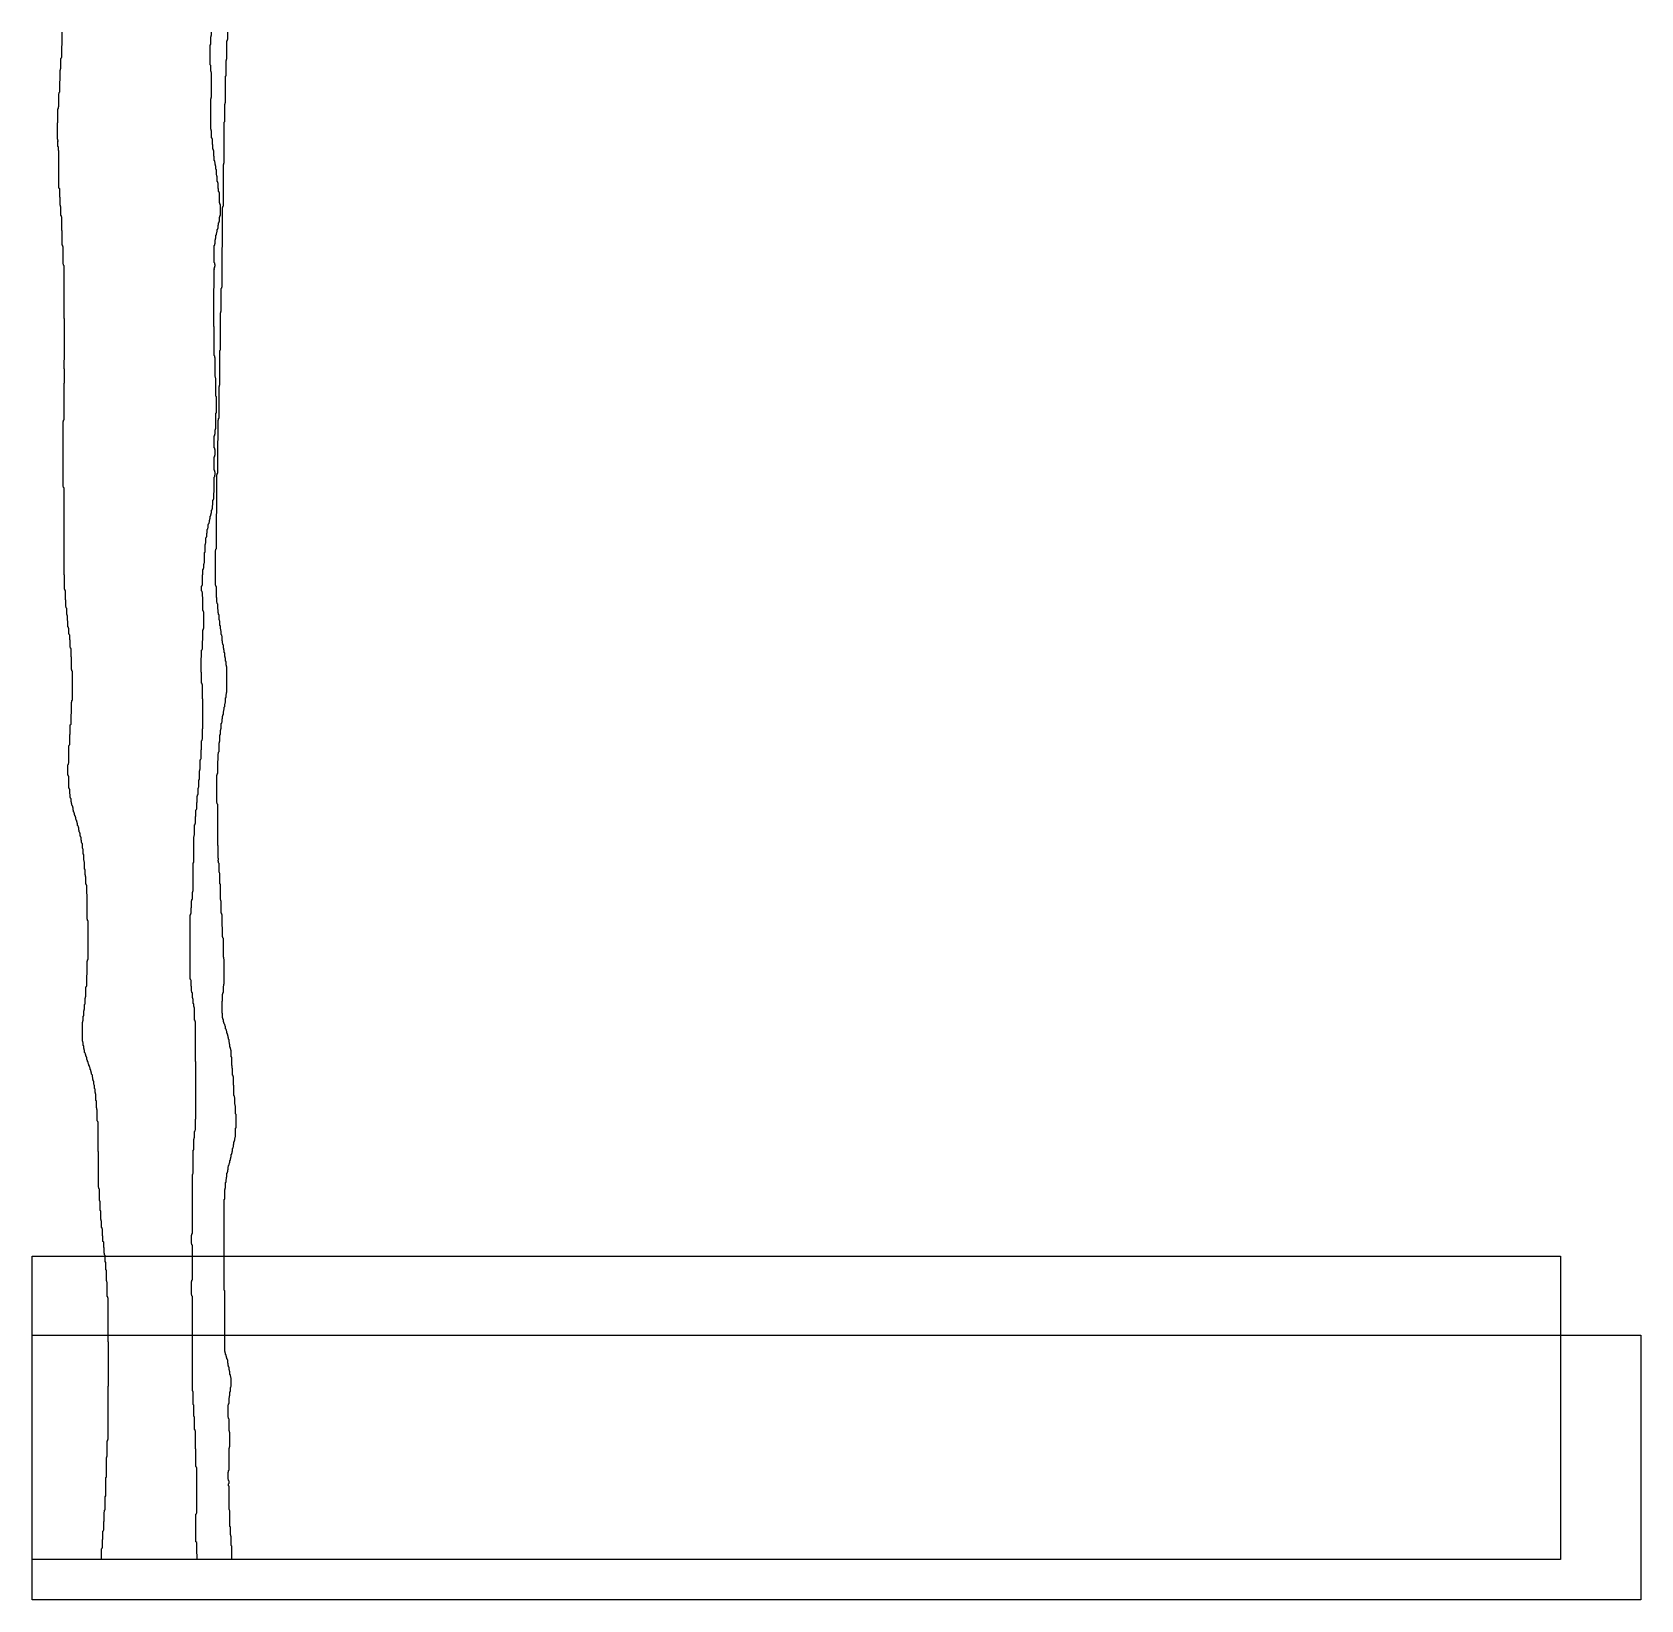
# Model space of a CAD drawing. Header units: metres. Extents: x -303 to 3381, y -92 to 3499.
import ezdxf

# ---------------------------------------------------------------- set-up
doc = ezdxf.new("R2010")
doc.units = ezdxf.units.M
for name, color, linetype in [('Curve_Exist', 63, 'Continuous'), ('CuttingCurve_A', 10, 'Continuous'), ('CuttingCurve_B', 30, 'Continuous'), ('Image', 191, 'Continuous'), ('Solution', 191, 'Continuous')]:
    doc.layers.add(name, color=color, linetype=linetype)
picture_1 = doc.add_image_def('image1.jpg', size_in_pixel=(3684.210526, 606))
picture_2 = doc.add_image_def('image2.png', size_in_pixel=(3500, 695))

msp = doc.modelspace()

# ---------------------------------------------------------------- linework, layer by layer
at = {"layer": 'Curve_Exist'}
for points in [[(-144, 0), (-144, 25), (-143, 26), (-143, 27), (-142, 28), (-142, 46), (-141, 47), (-141, 65), (-140, 66), (-140, 67), (-139, 68), (-139, 87), (-138, 88), (-138, 109), (-137, 110), (-137, 113), (-136, 114), (-136, 144), (-134, 146), (-134, 188), (-133, 189), (-133, 234), (-132, 235), (-132, 236), (-131, 237), (-131, 272), (-130, 273), (-130, 275), (-129, 276), (-129, 397), (-128, 398), (-128, 498), (-129, 499), (-129, 599), (-130, 600), (-130, 602), (-131, 603), (-131, 635), (-132, 636), (-132, 638), (-133, 639), (-133, 663), (-134, 664), (-134, 681), (-136, 683), (-136, 697), (-137, 698), (-137, 701), (-138, 702), (-138, 714), (-139, 715), (-139, 727), (-141, 729), (-141, 741), (-142, 742), (-142, 757), (-143, 758), (-143, 760), (-144, 761), (-144, 775), (-145, 776), (-145, 778), (-146, 779), (-146, 799), (-147, 800), (-147, 820), (-148, 821), (-148, 822), (-149, 823), (-149, 849), (-150, 850), (-150, 852), (-151, 853), (-151, 934), (-152, 935), (-152, 1002), (-153, 1003), (-153, 1004), (-154, 1005), (-154, 1030), (-155, 1031), (-155, 1034), (-156, 1035), (-156, 1051), (-157, 1052), (-157, 1066), (-158, 1067), (-158, 1069), (-159, 1070), (-159, 1078), (-160, 1079), (-160, 1086), (-161, 1087), (-161, 1088), (-162, 1089), (-162, 1096), (-163, 1097), (-163, 1099), (-164, 1100), (-164, 1104), (-165, 1105), (-165, 1110), (-167, 1112), (-167, 1115), (-168, 1116), (-168, 1118), (-169, 1119), (-169, 1122), (-170, 1123), (-170, 1126), (-171, 1127), (-171, 1128), (-172, 1129), (-172, 1131), (-173, 1132), (-173, 1134), (-174, 1135), (-174, 1136), (-175, 1137), (-175, 1140), (-176, 1141), (-176, 1143), (-177, 1144), (-177, 1145), (-178, 1146), (-178, 1151), (-179, 1152), (-179, 1153), (-180, 1154), (-180, 1156), (-181, 1157), (-181, 1159), (-182, 1160), (-182, 1161), (-183, 1162), (-183, 1167), (-184, 1168), (-184, 1170), (-185, 1171), (-185, 1177), (-186, 1178), (-186, 1184), (-187, 1185), (-187, 1187), (-188, 1188), (-188, 1231), (-187, 1232), (-187, 1234), (-186, 1235), (-186, 1245), (-185, 1246), (-185, 1257), (-184, 1258), (-184, 1260), (-183, 1261), (-183, 1272), (-182, 1273), (-182, 1286), (-181, 1287), (-181, 1289), (-180, 1290), (-180, 1311), (-179, 1312), (-179, 1313), (-178, 1314), (-178, 1339), (-177, 1340), (-177, 1371), (-176, 1372), (-176, 1374), (-175, 1375), (-175, 1463), (-176, 1464), (-176, 1466), (-177, 1467), (-177, 1524), (-178, 1525), (-178, 1545), (-179, 1546), (-179, 1547), (-180, 1548), (-180, 1564), (-181, 1565), (-181, 1568), (-182, 1569), (-182, 1581), (-183, 1582), (-183, 1598), (-184, 1599), (-184, 1601), (-185, 1602), (-185, 1615), (-186, 1616), (-186, 1627), (-187, 1628), (-187, 1629), (-188, 1630), (-188, 1640), (-189, 1641), (-189, 1642), (-190, 1643), (-190, 1647), (-191, 1648), (-191, 1655), (-192, 1656), (-192, 1657), (-193, 1658), (-193, 1663), (-194, 1664), (-194, 1666), (-195, 1667), (-195, 1670), (-196, 1671), (-196, 1676), (-197, 1677), (-197, 1679), (-198, 1680), (-198, 1681), (-199, 1682), (-199, 1686), (-200, 1687), (-200, 1689), (-201, 1690), (-201, 1693), (-202, 1694), (-202, 1695), (-203, 1696), (-203, 1700), (-204, 1701), (-204, 1703), (-205, 1704), (-205, 1705), (-206, 1706), (-206, 1709), (-207, 1710), (-207, 1712), (-208, 1713), (-208, 1716), (-209, 1717), (-209, 1722), (-210, 1723), (-210, 1725), (-211, 1726), (-211, 1727), (-212, 1728), (-212, 1731), (-213, 1732), (-213, 1735), (-214, 1736), (-214, 1743), (-215, 1744), (-215, 1745), (-216, 1746), (-216, 1753), (-217, 1754), (-217, 1765), (-218, 1766), (-218, 1767), (-219, 1768), (-219, 1794), (-220, 1795), (-220, 1796), (-221, 1797), (-221, 1821), (-220, 1822), (-220, 1824), (-219, 1825), (-219, 1864), (-218, 1865), (-218, 1866), (-217, 1867), (-217, 1890), (-216, 1891), (-216, 1912), (-214, 1914), (-214, 1937), (-213, 1938), (-213, 1964), (-212, 1965), (-212, 1968), (-211, 1969), (-211, 2035), (-212, 2036), (-212, 2038), (-213, 2039), (-213, 2067), (-214, 2068), (-214, 2087), (-215, 2088), (-215, 2089), (-216, 2090), (-216, 2106), (-217, 2107), (-217, 2118), (-218, 2119), (-218, 2120), (-219, 2121), (-219, 2133), (-220, 2134), (-220, 2136), (-221, 2137), (-221, 2150), (-222, 2151), (-222, 2162), (-223, 2163), (-223, 2164), (-224, 2165), (-224, 2179), (-225, 2180), (-225, 2182), (-226, 2183), (-226, 2198), (-227, 2199), (-227, 2220), (-228, 2221), (-228, 2222), (-229, 2223), (-229, 2255), (-230, 2256), (-230, 2455), (-231, 2456), (-231, 2457), (-232, 2458), (-232, 2607), (-231, 2608), (-231, 2610), (-230, 2611), (-230, 2695), (-229, 2696), (-229, 2727), (-230, 2728), (-230, 2748), (-229, 2749), (-229, 2842), (-230, 2843), (-230, 2964), (-231, 2965), (-231, 2967), (-232, 2968), (-232, 3007), (-233, 3008), (-233, 3010), (-234, 3011), (-234, 3044), (-235, 3045), (-235, 3075), (-236, 3076), (-236, 3078), (-237, 3079), (-237, 3099), (-238, 3100), (-238, 3102), (-239, 3103), (-239, 3120), (-240, 3121), (-240, 3140), (-242, 3142), (-242, 3227), (-243, 3228), (-243, 3236), (-244, 3237), (-244, 3249), (-243, 3250), (-244, 3251), (-244, 3253), (-245, 3254), (-245, 3291), (-244, 3292), (-244, 3323), (-243, 3324), (-243, 3328), (-242, 3329), (-242, 3358), (-241, 3359), (-241, 3361), (-240, 3362), (-240, 3387), (-239, 3388), (-239, 3412), (-238, 3413), (-238, 3415), (-237, 3416), (-237, 3439), (-236, 3440), (-236, 3441), (-235, 3442), (-235, 3468), (-234, 3469), (-234, 3499)], [(154, 0), (154, 31), (153, 32), (153, 53), (152, 54), (152, 56), (151, 57), (151, 75), (150, 76), (150, 112), (149, 113), (149, 114), (148, 115), (148, 168), (147, 169), (147, 174), (148, 175), (148, 180), (147, 181), (147, 183), (146, 184), (146, 200), (147, 201), (147, 204), (148, 205), (148, 255), (149, 256), (149, 258), (150, 259), (150, 291), (149, 292), (149, 294), (148, 295), (148, 322), (147, 323), (147, 325), (146, 326), (146, 354), (147, 355), (147, 357), (148, 358), (148, 371), (149, 372), (149, 375), (150, 376), (150, 384), (151, 385), (151, 394), (152, 395), (152, 396), (153, 397), (153, 416), (152, 417), (152, 419), (151, 420), (151, 423), (150, 424), (150, 431), (149, 432), (149, 434), (148, 435), (148, 441), (147, 442), (147, 444), (146, 445), (146, 449), (145, 450), (145, 457), (144, 458), (144, 459), (143, 460), (143, 462), (142, 463), (142, 465), (141, 466), (141, 469), (140, 470), (140, 473), (139, 474), (139, 476), (138, 477), (138, 616), (137, 617), (137, 825), (138, 826), (138, 848), (139, 849), (139, 851), (140, 852), (140, 864), (141, 865), (141, 871), (142, 872), (142, 876), (143, 877), (143, 885), (144, 886), (144, 888), (145, 889), (145, 893), (146, 894), (146, 900), (147, 901), (147, 903), (148, 904), (148, 907), (149, 908), (149, 909), (150, 910), (150, 914), (151, 915), (151, 919), (152, 920), (152, 922), (153, 923), (153, 928), (154, 929), (154, 931), (155, 932), (155, 935), (156, 936), (156, 942), (157, 943), (157, 945), (158, 946), (158, 951), (159, 952), (159, 957), (160, 958), (160, 960), (161, 961), (161, 965), (162, 966), (162, 968), (163, 969), (163, 988), (164, 989), (164, 1020), (163, 1021), (163, 1039), (162, 1040), (162, 1042), (161, 1043), (161, 1058), (160, 1059), (160, 1062), (159, 1063), (159, 1086), (158, 1087), (158, 1106), (157, 1107), (157, 1109), (156, 1110), (156, 1125), (155, 1126), (155, 1131), (154, 1132), (154, 1151), (153, 1152), (153, 1166), (152, 1167), (152, 1169), (151, 1170), (151, 1173), (150, 1174), (150, 1180), (149, 1181), (149, 1184), (148, 1185), (148, 1191), (147, 1192), (147, 1195), (146, 1196), (146, 1199), (145, 1200), (145, 1202), (144, 1203), (144, 1205), (143, 1206), (143, 1210), (142, 1211), (142, 1213), (141, 1214), (141, 1215), (140, 1216), (140, 1221), (139, 1222), (139, 1223), (138, 1224), (138, 1226), (137, 1227), (137, 1229), (136, 1230), (136, 1231), (135, 1232), (135, 1237), (134, 1238), (134, 1240), (133, 1241), (133, 1251), (132, 1252), (132, 1279), (133, 1280), (133, 1295), (134, 1296), (134, 1298), (135, 1299), (135, 1314), (136, 1315), (136, 1318), (137, 1319), (137, 1375), (136, 1376), (136, 1379), (135, 1380), (135, 1423), (134, 1424), (134, 1426), (133, 1427), (133, 1449), (132, 1450), (132, 1477), (131, 1478), (131, 1480), (130, 1481), (130, 1508), (129, 1509), (129, 1511), (128, 1512), (128, 1547), (127, 1548), (127, 1572), (126, 1573), (126, 1574), (125, 1575), (125, 1595), (124, 1596), (124, 1599), (123, 1600), (123, 1602), (124, 1603), (124, 1606), (123, 1607), (123, 1635), (122, 1636), (122, 1730), (121, 1731), (121, 1733), (120, 1734), (120, 1797), (121, 1798), (121, 1800), (122, 1801), (122, 1830), (123, 1831), (123, 1846), (124, 1847), (124, 1850), (125, 1851), (125, 1871), (126, 1872), (126, 1874), (127, 1875), (127, 1889), (128, 1890), (128, 1900), (129, 1901), (129, 1903), (130, 1904), (130, 1915), (131, 1916), (131, 1918), (132, 1919), (132, 1926), (133, 1927), (133, 1932), (134, 1933), (134, 1935), (135, 1936), (135, 1943), (136, 1944), (136, 1947), (137, 1948), (137, 1953), (138, 1954), (138, 1960), (139, 1961), (139, 1963), (140, 1964), (140, 1974), (141, 1975), (141, 1982), (142, 1983), (142, 1986), (143, 1987), (143, 2045), (142, 2046), (142, 2048), (141, 2049), (141, 2057), (140, 2058), (140, 2065), (139, 2066), (139, 2068), (138, 2069), (138, 2077), (137, 2078), (137, 2083), (136, 2084), (136, 2087), (135, 2088), (135, 2095), (134, 2096), (134, 2098), (133, 2099), (133, 2104), (132, 2105), (132, 2115), (131, 2116), (131, 2118), (130, 2119), (130, 2127), (129, 2128), (129, 2131), (128, 2132), (128, 2139), (127, 2140), (127, 2150), (126, 2151), (126, 2152), (125, 2153), (125, 2164), (124, 2165), (124, 2168), (123, 2169), (123, 2176), (122, 2177), (122, 2189), (121, 2190), (121, 2192), (120, 2193), (120, 2203), (119, 2204), (119, 2229), (118, 2230), (118, 2231), (117, 2232), (117, 2312), (118, 2313), (118, 2315), (119, 2316), (119, 2396), (120, 2397), (120, 2485), (121, 2486), (121, 2488), (122, 2489), (122, 2563), (123, 2564), (123, 2610), (124, 2611), (124, 2614), (125, 2615), (125, 2687), (126, 2688), (126, 2690), (127, 2691), (127, 2770), (128, 2771), (128, 2856), (129, 2857), (129, 2859), (130, 2860), (130, 2912), (131, 2913), (131, 2915), (132, 2916), (132, 3006), (133, 3007), (133, 3097), (134, 3098), (134, 3100), (135, 3101), (135, 3196), (136, 3197), (136, 3199), (137, 3200), (137, 3293), (138, 3294), (138, 3334), (139, 3335), (139, 3337), (140, 3338), (140, 3398), (141, 3399), (141, 3434), (142, 3435), (142, 3437), (143, 3438), (143, 3479), (144, 3480), (144, 3482), (145, 3483), (145, 3499)]]:
    msp.add_lwpolyline(points, dxfattribs=at)
at = {"layer": 'CuttingCurve_A'}
msp.add_lwpolyline([(-144, 0), (-144, 25), (-143, 26), (-143, 27), (-142, 28), (-142, 46), (-141, 47), (-141, 65), (-140, 66), (-140, 67), (-139, 68), (-139, 87), (-138, 88), (-138, 109), (-137, 110), (-137, 113), (-136, 114), (-136, 144), (-134, 146), (-134, 188), (-133, 189), (-133, 234), (-132, 235), (-132, 236), (-131, 237), (-131, 272), (-130, 273), (-130, 275), (-129, 276), (-129, 397), (-128, 398), (-128, 498), (-129, 499), (-129, 599), (-130, 600), (-130, 602), (-131, 603), (-131, 635), (-132, 636), (-132, 638), (-133, 639), (-133, 663), (-134, 664), (-134, 681), (-136, 683), (-136, 697), (-137, 698), (-137, 701), (-138, 702), (-138, 714), (-139, 715), (-139, 727), (-141, 729), (-141, 741), (-142, 742), (-142, 757), (-143, 758), (-143, 760), (-144, 761), (-144, 775), (-145, 776), (-145, 778), (-146, 779), (-146, 799), (-147, 800), (-147, 820), (-148, 821), (-148, 822), (-149, 823), (-149, 849), (-150, 850), (-150, 852), (-151, 853), (-151, 934), (-152, 935), (-152, 1002), (-153, 1003), (-153, 1004), (-154, 1005), (-154, 1030), (-155, 1031), (-155, 1034), (-156, 1035), (-156, 1051), (-157, 1052), (-157, 1066), (-158, 1067), (-158, 1069), (-159, 1070), (-159, 1078), (-160, 1079), (-160, 1086), (-161, 1087), (-161, 1088), (-162, 1089), (-162, 1096), (-163, 1097), (-163, 1099), (-164, 1100), (-164, 1104), (-165, 1105), (-165, 1110), (-167, 1112), (-167, 1115), (-168, 1116), (-168, 1118), (-169, 1119), (-169, 1122), (-170, 1123), (-170, 1126), (-171, 1127), (-171, 1128), (-172, 1129), (-172, 1131), (-173, 1132), (-173, 1134), (-174, 1135), (-174, 1136), (-175, 1137), (-175, 1140), (-176, 1141), (-176, 1143), (-177, 1144), (-177, 1145), (-178, 1146), (-178, 1151), (-179, 1152), (-179, 1153), (-180, 1154), (-180, 1156), (-181, 1157), (-181, 1159), (-182, 1160), (-182, 1161), (-183, 1162), (-183, 1167), (-184, 1168), (-184, 1170), (-185, 1171), (-185, 1177), (-186, 1178), (-186, 1184), (-187, 1185), (-187, 1187), (-188, 1188), (-188, 1231), (-187, 1232), (-187, 1234), (-186, 1235), (-186, 1245), (-185, 1246), (-185, 1257), (-184, 1258), (-184, 1260), (-183, 1261), (-183, 1272), (-182, 1273), (-182, 1286), (-181, 1287), (-181, 1289), (-180, 1290), (-180, 1311), (-179, 1312), (-179, 1313), (-178, 1314), (-178, 1339), (-177, 1340), (-177, 1371), (-176, 1372), (-176, 1374), (-175, 1375), (-175, 1463), (-176, 1464), (-176, 1466), (-177, 1467), (-177, 1524), (-178, 1525), (-178, 1545), (-179, 1546), (-179, 1547), (-180, 1548), (-180, 1564), (-181, 1565), (-181, 1568), (-182, 1569), (-182, 1581), (-183, 1582), (-183, 1598), (-184, 1599), (-184, 1601), (-185, 1602), (-185, 1615), (-186, 1616), (-186, 1627), (-187, 1628), (-187, 1629), (-188, 1630), (-188, 1640), (-189, 1641), (-189, 1642), (-190, 1643), (-190, 1647), (-191, 1648), (-191, 1655), (-192, 1656), (-192, 1657), (-193, 1658), (-193, 1663), (-194, 1664), (-194, 1666), (-195, 1667), (-195, 1670), (-196, 1671), (-196, 1676), (-197, 1677), (-197, 1679), (-198, 1680), (-198, 1681), (-199, 1682), (-199, 1686), (-200, 1687), (-200, 1689), (-201, 1690), (-201, 1693), (-202, 1694), (-202, 1695), (-203, 1696), (-203, 1700), (-204, 1701), (-204, 1703), (-205, 1704), (-205, 1705), (-206, 1706), (-206, 1709), (-207, 1710), (-207, 1712), (-208, 1713), (-208, 1716), (-209, 1717), (-209, 1722), (-210, 1723), (-210, 1725), (-211, 1726), (-211, 1727), (-212, 1728), (-212, 1731), (-213, 1732), (-213, 1735), (-214, 1736), (-214, 1743), (-215, 1744), (-215, 1745), (-216, 1746), (-216, 1753), (-217, 1754), (-217, 1765), (-218, 1766), (-218, 1767), (-219, 1768), (-219, 1794), (-220, 1795), (-220, 1796), (-221, 1797), (-221, 1821), (-220, 1822), (-220, 1824), (-219, 1825), (-219, 1864), (-218, 1865), (-218, 1866), (-217, 1867), (-217, 1890), (-216, 1891), (-216, 1912), (-214, 1914), (-214, 1937), (-213, 1938), (-213, 1964), (-212, 1965), (-212, 1968), (-211, 1969), (-211, 2035), (-212, 2036), (-212, 2038), (-213, 2039), (-213, 2067), (-214, 2068), (-214, 2087), (-215, 2088), (-215, 2089), (-216, 2090), (-216, 2106), (-217, 2107), (-217, 2118), (-218, 2119), (-218, 2120), (-219, 2121), (-219, 2133), (-220, 2134), (-220, 2136), (-221, 2137), (-221, 2150), (-222, 2151), (-222, 2162), (-223, 2163), (-223, 2164), (-224, 2165), (-224, 2179), (-225, 2180), (-225, 2182), (-226, 2183), (-226, 2198), (-227, 2199), (-227, 2220), (-228, 2221), (-228, 2222), (-229, 2223), (-229, 2255), (-230, 2256), (-230, 2455), (-231, 2456), (-231, 2457), (-232, 2458), (-232, 2607), (-231, 2608), (-231, 2610), (-230, 2611), (-230, 2695), (-229, 2696), (-229, 2727), (-230, 2728), (-230, 2748), (-229, 2749), (-229, 2842), (-230, 2843), (-230, 2964), (-231, 2965), (-231, 2967), (-232, 2968), (-232, 3007), (-233, 3008), (-233, 3010), (-234, 3011), (-234, 3044), (-235, 3045), (-235, 3075), (-236, 3076), (-236, 3078), (-237, 3079), (-237, 3099), (-238, 3100), (-238, 3102), (-239, 3103), (-239, 3120), (-240, 3121), (-240, 3140), (-242, 3142), (-242, 3227), (-243, 3228), (-243, 3236), (-244, 3237), (-244, 3249), (-243, 3250), (-244, 3251), (-244, 3253), (-245, 3254), (-245, 3291), (-244, 3292), (-244, 3323), (-243, 3324), (-243, 3328), (-242, 3329), (-242, 3358), (-241, 3359), (-241, 3361), (-240, 3362), (-240, 3387), (-239, 3388), (-239, 3412), (-238, 3413), (-238, 3415), (-237, 3416), (-237, 3439), (-236, 3440), (-236, 3441), (-235, 3442), (-235, 3468), (-234, 3469), (-234, 3499)], dxfattribs=at)
at = {"layer": 'CuttingCurve_B'}
msp.add_lwpolyline([(75, 0), (75, 12), (74, 13), (74, 39), (72, 41), (72, 104), (73, 105), (73, 106), (74, 107), (74, 210), (73, 211), (73, 212), (72, 213), (72, 253), (71, 254), (71, 294), (70, 295), (70, 297), (69, 298), (69, 326), (68, 327), (68, 328), (67, 329), (67, 354), (66, 355), (66, 384), (65, 385), (65, 386), (64, 387), (64, 603), (63, 604), (63, 606), (62, 607), (62, 637), (63, 638), (63, 640), (64, 641), (64, 720), (63, 721), (63, 723), (62, 724), (62, 743), (63, 744), (63, 746), (64, 747), (64, 882), (65, 883), (65, 884), (66, 885), (66, 938), (67, 939), (67, 963), (68, 964), (68, 966), (69, 967), (69, 981), (70, 982), (70, 984), (71, 985), (71, 1009), (72, 1010), (72, 1140), (71, 1141), (71, 1232), (70, 1233), (70, 1235), (69, 1236), (69, 1264), (68, 1265), (68, 1266), (67, 1267), (67, 1273), (66, 1274), (66, 1284), (65, 1285), (65, 1286), (64, 1287), (64, 1298), (63, 1299), (63, 1301), (62, 1302), (62, 1313), (61, 1314), (61, 1327), (60, 1328), (60, 1329), (59, 1330), (59, 1477), (60, 1478), (60, 1480), (61, 1481), (61, 1493), (62, 1494), (62, 1509), (63, 1510), (63, 1512), (64, 1513), (64, 1529), (65, 1530), (65, 1531), (66, 1532), (66, 1596), (67, 1597), (67, 1656), (68, 1657), (68, 1659), (69, 1660), (69, 1683), (70, 1684), (70, 1686), (71, 1687), (71, 1702), (72, 1703), (72, 1717), (73, 1718), (73, 1719), (74, 1720), (74, 1734), (75, 1735), (75, 1749), (76, 1750), (76, 1752), (77, 1753), (77, 1767), (78, 1768), (78, 1769), (79, 1770), (79, 1786), (80, 1787), (80, 1807), (81, 1808), (81, 1810), (82, 1811), (82, 1832), (83, 1833), (83, 1834), (84, 1835), (84, 1855), (85, 1856), (85, 1876), (86, 1877), (86, 1879), (87, 1880), (87, 1903), (88, 1904), (88, 1971), (87, 1972), (87, 2004), (86, 2005), (86, 2007), (85, 2008), (85, 2032), (84, 2033), (84, 2066), (85, 2067), (85, 2083), (86, 2084), (86, 2085), (87, 2086), (87, 2105), (88, 2106), (88, 2130), (89, 2131), (89, 2133), (90, 2134), (90, 2170), (89, 2171), (89, 2173), (88, 2174), (88, 2205), (87, 2206), (87, 2215), (86, 2216), (86, 2218), (85, 2219), (85, 2230), (86, 2231), (86, 2232), (87, 2233), (87, 2256), (88, 2257), (88, 2268), (89, 2269), (89, 2271), (90, 2272), (90, 2280), (91, 2281), (91, 2283), (92, 2284), (92, 2307), (93, 2308), (93, 2325), (94, 2326), (94, 2328), (95, 2329), (95, 2341), (96, 2342), (96, 2343), (97, 2344), (97, 2351), (98, 2352), (98, 2360), (99, 2361), (99, 2363), (100, 2364), (100, 2371), (101, 2372), (101, 2373), (102, 2374), (102, 2376), (103, 2377), (103, 2381), (104, 2382), (104, 2384), (105, 2385), (105, 2390), (106, 2391), (106, 2394), (107, 2395), (107, 2397), (108, 2398), (108, 2404), (109, 2405), (109, 2407), (110, 2408), (110, 2415), (111, 2416), (111, 2427), (112, 2428), (112, 2429), (113, 2430), (113, 2444), (114, 2445), (114, 2480), (115, 2481), (115, 2484), (116, 2485), (116, 2491), (115, 2492), (115, 2495), (114, 2496), (114, 2526), (115, 2527), (115, 2530), (116, 2531), (116, 2542), (115, 2543), (115, 2546), (114, 2547), (114, 2574), (115, 2575), (115, 2578), (116, 2579), (116, 2588), (117, 2589), (117, 2590), (118, 2591), (118, 2626), (119, 2627), (119, 2664), (118, 2665), (118, 2706), (117, 2707), (117, 2709), (116, 2710), (116, 2753), (115, 2754), (115, 2757), (114, 2758), (114, 2824), (113, 2825), (113, 2912), (114, 2913), (114, 2956), (115, 2957), (114, 2958), (114, 2959), (115, 2960), (115, 2963), (116, 2964), (116, 2966), (115, 2967), (115, 2970), (114, 2971), (114, 3010), (115, 3011), (115, 3014), (116, 3015), (116, 3023), (117, 3024), (117, 3026), (118, 3027), (118, 3034), (119, 3035), (119, 3038), (120, 3039), (120, 3041), (121, 3042), (121, 3047), (122, 3048), (122, 3049), (123, 3050), (123, 3057), (124, 3058), (124, 3062), (125, 3063), (125, 3065), (126, 3066), (126, 3075), (127, 3076), (127, 3078), (128, 3079), (128, 3104), (127, 3105), (127, 3107), (126, 3108), (126, 3131), (125, 3132), (125, 3133), (124, 3134), (124, 3140), (123, 3141), (123, 3153), (122, 3154), (122, 3156), (121, 3157), (121, 3168), (120, 3169), (120, 3171), (119, 3172), (119, 3184), (118, 3185), (118, 3192), (117, 3193), (117, 3195), (116, 3196), (116, 3200), (115, 3201), (115, 3204), (114, 3205), (114, 3214), (113, 3215), (113, 3227), (112, 3228), (112, 3230), (111, 3231), (111, 3241), (110, 3242), (110, 3254), (109, 3255), (109, 3256), (108, 3257), (108, 3273), (107, 3274), (107, 3276), (106, 3277), (106, 3346), (107, 3347), (107, 3349), (108, 3350), (108, 3406), (107, 3407), (107, 3409), (106, 3410), (106, 3423), (105, 3424), (105, 3470), (106, 3471), (106, 3488), (107, 3489), (107, 3491), (108, 3492), (108, 3499)], dxfattribs=at)

# ---------------------------------------------------------------- pictures from other files: only their frames are drawn
at = {"layer": 'Image'}
image = msp.add_image(picture_1, insert=(-303, -92.1), size_in_units=(3684.2, 606), dxfattribs=at)
at = {"layer": 'Solution'}
image = msp.add_image(picture_2, insert=(-303, 0), size_in_units=(3500, 695), dxfattribs=at)

doc.saveas('drawing.dxf')
